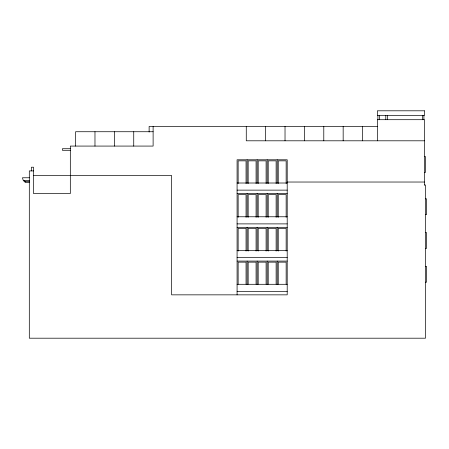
<?xml version="1.0" encoding="UTF-8"?>
<svg xmlns="http://www.w3.org/2000/svg" width="449" height="449" viewBox="0 0 449 449"><rect width="100%" height="100%" fill="white"/><g stroke="black" fill="none" stroke-linecap="round" stroke-linejoin="round"><path stroke-width="0.67" d="M377.362 126.455L149.124 126.455L149.124 132.04M153.115 131.731L75.6 131.731L75.6 146.077M424.44 140.801L246.271 140.801L246.271 126.455M70.325 148.714L62.411 148.714L62.411 150.297L70.325 150.297M424.44 156.578L425.495 156.578L425.495 172.405L424.44 172.405M33.529 170.906L29.308 170.906L29.308 338.198L425.495 338.198L425.495 185.01L424.44 185.01M33.529 175.514L171.613 175.514L171.613 294.847L287.203 294.847L287.203 159.793L237.083 159.793L237.083 294.847M29.308 177.765L22.45 177.765L23.241 180.403L29.308 180.403M29.308 181.458L24.033 181.458L24.033 180.403M287.203 182.03L424.44 182.03M29.308 182.513L25.088 182.513L25.088 181.458M237.083 183.007L287.203 183.007M237.083 190.129L287.203 190.129M237.083 193.558L287.203 193.558M425.495 198.834L426.55 198.834L426.55 214.656L425.495 214.656M237.083 216.766L287.203 216.766M237.083 223.888L287.203 223.888M237.083 227.317L287.203 227.317M425.495 232.593L426.55 232.593L426.55 248.42L425.495 248.42M237.083 250.531L287.203 250.531M237.083 257.653L287.203 257.653M237.083 261.082L287.203 261.082M425.495 266.358L426.55 266.358L426.55 282.185L425.495 282.185M237.083 284.296L287.203 284.296M237.083 291.418L287.203 291.418M424.44 185.067L424.44 119.698L377.362 119.698L377.362 140.801M423.912 115.477L423.912 119.698M422.329 115.477L422.329 119.698M387.386 115.477L387.386 119.698M385.803 115.477L385.803 119.698M379.472 115.477L379.472 119.698M377.89 115.477L377.89 119.698M362.545 126.455L362.545 140.801M343.165 126.455L343.165 140.801M323.785 126.455L323.785 140.801M304.405 126.455L304.405 140.801M286.148 183.579L286.148 160.849L278.234 160.849L278.234 183.579M286.148 217.338L286.148 194.613L278.234 194.613L278.234 217.338M286.148 251.103L286.148 228.373L278.234 228.373L278.234 251.103M286.148 284.178L286.148 262.137L278.234 262.137L278.234 284.178M285.025 126.455L285.025 140.801M277.179 159.793L277.179 183.248M277.179 193.558L277.179 217.013M277.179 227.317L277.179 250.772M277.179 261.082L277.179 284.537M276.124 183.579L276.124 160.849L268.21 160.849L268.21 183.579M276.124 217.338L276.124 194.613L268.21 194.613L268.21 217.338M276.124 251.103L276.124 228.373L268.21 228.373L268.21 251.103M276.124 284.178L276.124 262.137L268.21 262.137L268.21 284.178M267.155 159.793L267.155 183.248M267.155 193.558L267.155 217.013M267.155 227.317L267.155 250.772M267.155 261.082L267.155 284.537M266.1 183.579L266.1 160.849L258.186 160.849L258.186 183.579M266.1 217.338L266.1 194.613L258.186 194.613L258.186 217.338M266.1 251.103L266.1 228.373L258.186 228.373L258.186 251.103M266.1 284.178L266.1 262.137L258.186 262.137L258.186 284.178M265.645 126.455L265.645 140.801M257.131 159.793L257.131 183.248M257.131 193.558L257.131 217.013M257.131 227.317L257.131 250.772M257.131 261.082L257.131 284.537M256.076 183.579L256.076 160.849L248.162 160.849L248.162 183.579M256.076 217.338L256.076 194.613L248.162 194.613L248.162 217.338M256.076 251.103L256.076 228.373L248.162 228.373L248.162 251.103M256.076 284.178L256.076 262.137L248.162 262.137L248.162 284.178M247.107 159.793L247.107 183.248M247.107 193.558L247.107 217.013M247.107 227.317L247.107 250.772M247.107 261.082L247.107 284.537M246.052 183.579L246.052 160.849L238.138 160.849L238.138 183.579M246.052 217.338L246.052 194.613L238.138 194.613L238.138 217.338M246.052 251.103L246.052 228.373L238.138 228.373L238.138 251.103M246.052 284.178L246.052 262.137L238.138 262.137L238.138 284.178M153.115 126.455L153.115 146.077L70.325 146.077L70.325 193.558L33.529 193.558L33.529 167.213L31.419 167.213L31.419 170.906M133.735 131.731L133.735 146.077M114.355 131.731L114.355 146.077M94.975 131.731L94.975 146.077M424.44 110.802L377.362 110.802L377.362 115.477L424.44 115.477L424.44 110.802"/></g></svg>
